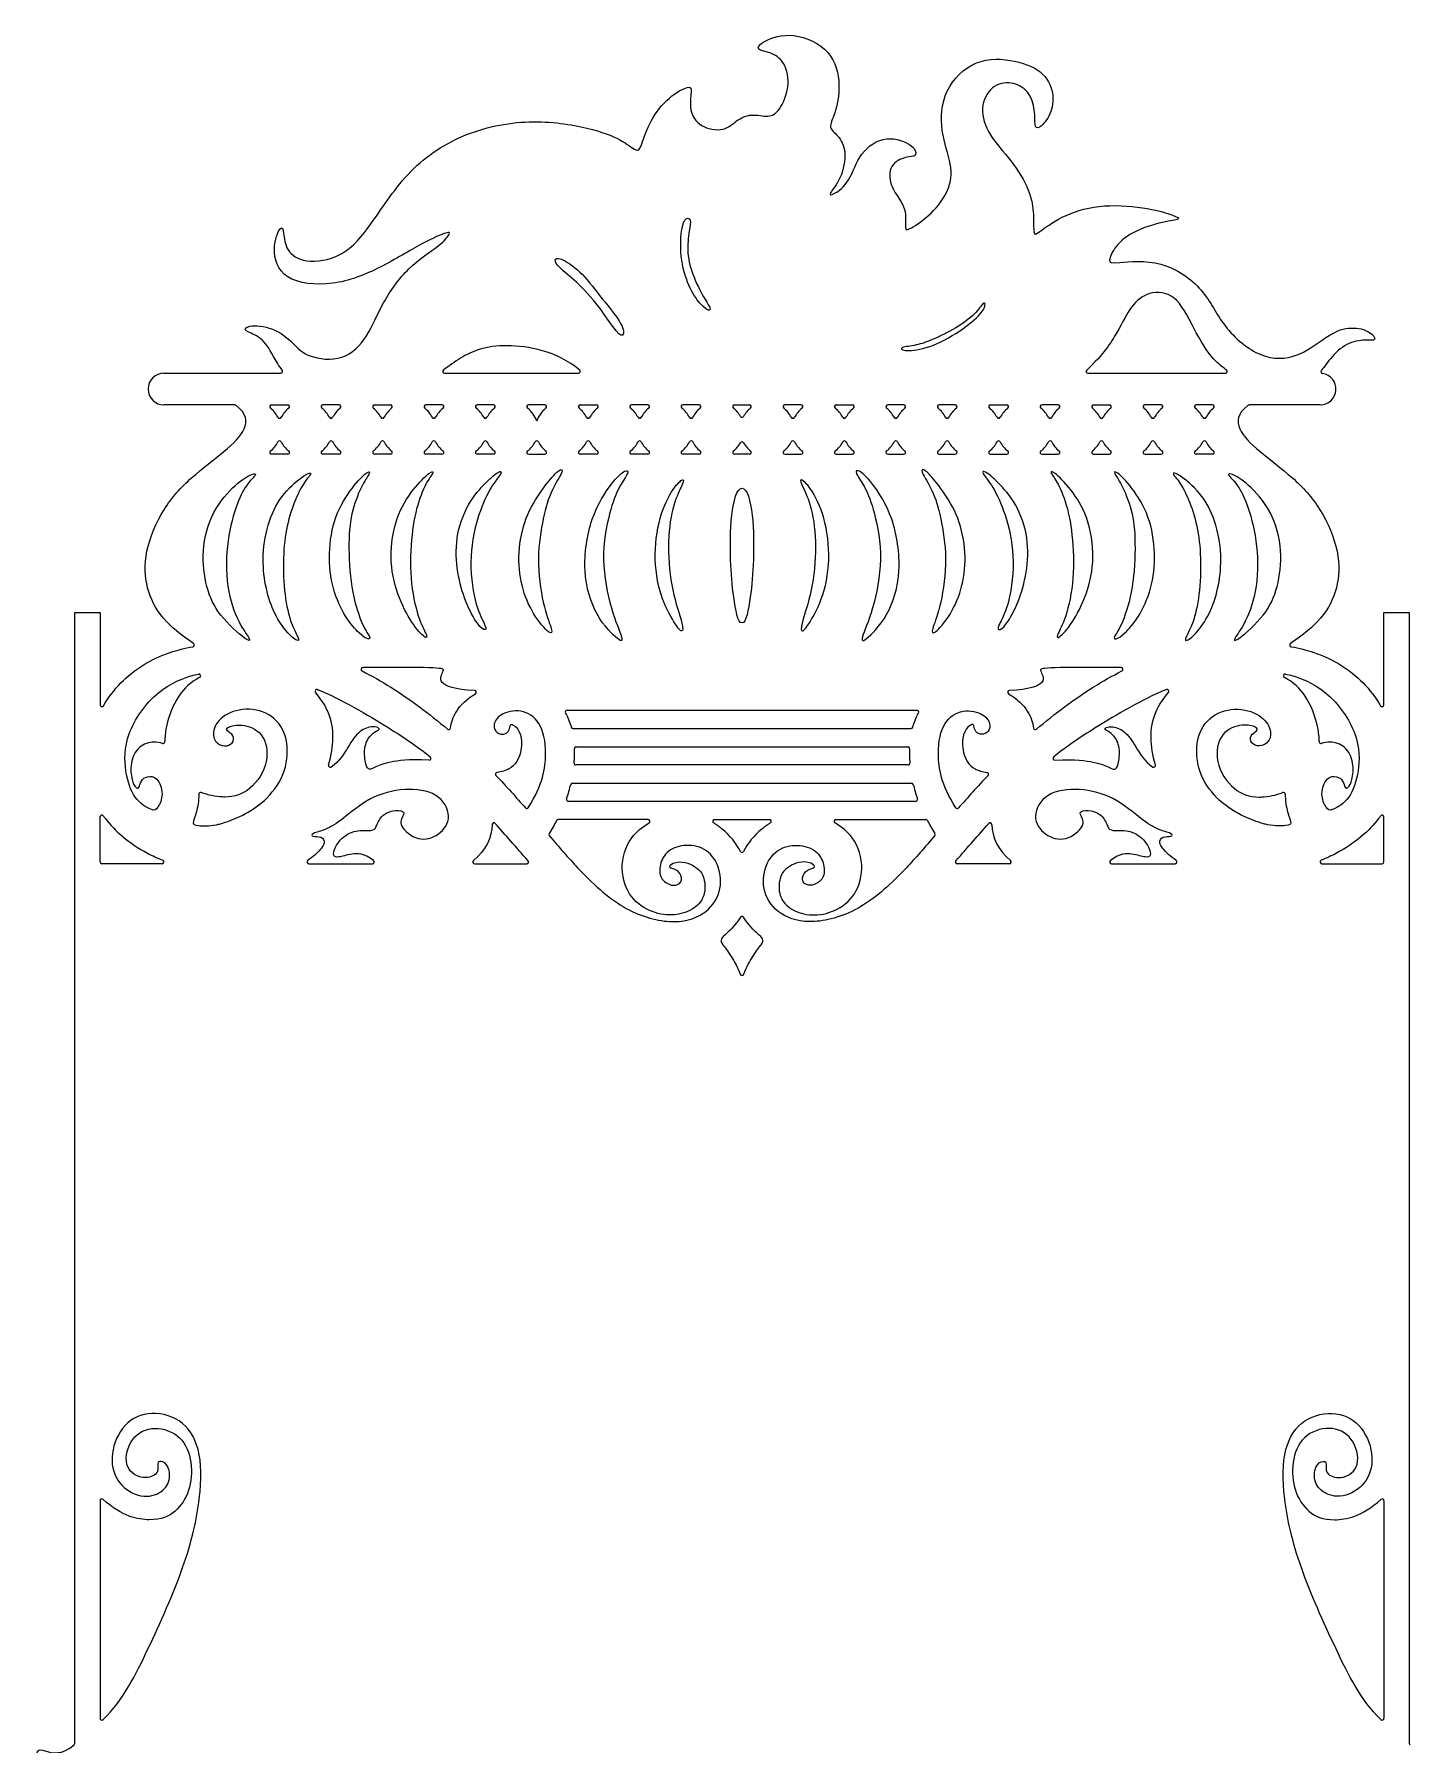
# Model space of a CAD drawing. Header units: millimetres. Extents: x -115 to 95, y -178 to 100.
# Drawn here: x 11.1 to 86.8, y 5.9 to 100 of the extents above; entities that cross this region are included whole.
import ezdxf

# ---------------------------------------------------------------- set-up
doc = ezdxf.new("R2010")
doc.units = ezdxf.units.MM
doc.header["$MEASUREMENT"] = 0
doc.layers.add('Layer 03', color=5, linetype='Continuous')

msp = doc.modelspace()

# ---------------------------------------------------------------- linework, layer by layer
at = {"layer": 'Layer 03'}
for p, q in [((18.262, 81.34), (24.594, 81.34)), ((24.594, 81.34), (24.691, 81.34)), ((33.685, 81.34), (41.061, 81.34)), ((69.072, 81.34), (75.504, 81.34)), ((75.504, 81.34), (76.639, 81.34)), ((22.153, 79.597), (18.262, 79.597)), ((24.179, 79.597), (25.066, 79.597)), ((27.894, 79.597), (27.008, 79.597)), ((29.836, 79.597), (30.723, 79.597)), ((33.551, 79.597), (32.664, 79.597)), ((36.379, 79.597), (35.493, 79.597)), ((39.207, 79.597), (38.321, 79.597)), ((41.149, 79.597), (42.036, 79.597)), ((44.864, 79.597), (43.978, 79.597)), ((47.692, 79.597), (46.806, 79.597)), ((49.634, 79.597), (50.463, 79.597)), ((53.291, 79.597), (52.405, 79.597)), ((55.233, 79.597), (56.12, 79.597)), ((58.948, 79.597), (58.062, 79.597)), ((61.776, 79.597), (60.89, 79.597)), ((63.718, 79.597), (64.605, 79.597)), ((67.433, 79.597), (66.547, 79.597)), ((69.375, 79.597), (70.261, 79.597)), ((73.09, 79.597), (72.203, 79.597)), ((75.918, 79.597), (75.031, 79.597)), ((81.835, 79.597), (77.944, 79.597)), ((25.066, 76.887), (24.179, 76.887)), ((27.894, 76.887), (27.008, 76.887)), ((30.723, 76.887), (29.836, 76.887)), ((33.551, 76.887), (32.664, 76.887)), ((36.379, 76.887), (35.493, 76.887)), ((38.321, 76.887), (39.207, 76.887)), ((42.036, 76.887), (41.149, 76.887)), ((44.864, 76.887), (43.978, 76.887)), ((47.692, 76.887), (46.806, 76.887)), ((50.463, 76.887), (49.634, 76.887)), ((52.405, 76.887), (53.291, 76.887)), ((55.233, 76.887), (56.12, 76.887)), ((58.062, 76.887), (58.948, 76.887)), ((60.89, 76.887), (61.776, 76.887)), ((63.718, 76.887), (64.605, 76.887)), ((66.547, 76.887), (67.433, 76.887)), ((69.375, 76.887), (70.261, 76.887)), ((72.203, 76.887), (73.09, 76.887)), ((75.918, 76.887), (75.031, 76.887)), ((13.361, 6.012), (13.361, 68.183)), ((13.361, 68.183), (14.748, 68.183)), ((14.748, 68.183), (14.748, 63.11)), ((85.35, 63.11), (85.35, 68.183)), ((85.35, 68.183), (86.736, 68.183)), ((86.736, 68.183), (86.736, 6.012)), ((50.049, 62.803), (40.432, 62.803)), ((59.665, 62.803), (50.049, 62.803)), ((40.758, 61.803), (50.049, 61.803)), ((50.049, 61.803), (59.339, 61.803)), ((40.932, 60.803), (50.049, 60.803)), ((50.049, 60.803), (59.165, 60.803)), ((50.049, 59.803), (40.917, 59.803)), ((59.18, 59.803), (50.049, 59.803)), ((40.727, 58.803), (50.049, 58.803)), ((50.049, 58.803), (59.371, 58.803)), ((50.049, 57.803), (40.491, 57.803)), ((59.606, 57.803), (50.049, 57.803)), ((14.748, 54.474), (14.748, 56.954)), ((44.887, 56.803), (39.943, 56.803)), ((48.541, 56.803), (50.049, 56.803)), ((50.049, 56.803), (51.556, 56.803)), ((55.21, 56.803), (60.155, 56.803)), ((85.35, 54.474), (85.35, 56.954)), ((18.163, 54.374), (14.848, 54.374)), ((26.226, 54.374), (29.725, 54.374)), ((35.35, 54.374), (38.211, 54.374)), ((64.747, 54.374), (61.886, 54.374)), ((70.372, 54.374), (73.872, 54.374)), ((81.934, 54.374), (85.25, 54.374)), ((14.748, 19.35), (14.748, 7.394)), ((85.35, 19.35), (85.35, 7.394))]:
    msp.add_line(p, q, dxfattribs=at)
for centre, radius, start, end in [((18.262, 80.469), 0.872, 90, 270), ((24.691, 81.44), 0.1, 270, 37.65272), ((33.685, 81.44), 0.1, 124.46142, 270), ((41.061, 81.44), 0.1, 270, 50.43771), ((69.072, 81.44), 0.1, 132.82597, 270), ((76.639, 81.44), 0.1, 270, 56.30972), ((81.835, 80.469), 0.872, 270, 81.16245), ((81.984, 81.429), 0.1, 140.55175, 261.16245), ((22.153, 79.497), 0.1, 53.50606, 90), ((24.179, 79.497), 0.1, 90, 232.27659), ((23.209, 78.242), 1.487, 26.9821, 52.27659), ((26.037, 78.242), 1.487, 127.72341, 153.0179), ((25.066, 79.497), 0.1, 307.72341, 90), ((27.008, 79.497), 0.1, 90, 232.27659), ((26.037, 78.242), 1.487, 26.9821, 52.27659), ((28.865, 78.242), 1.487, 127.72341, 153.0179), ((27.894, 79.497), 0.1, 307.72341, 90), ((29.836, 79.497), 0.1, 90, 232.27659), ((28.865, 78.242), 1.487, 26.9821, 52.27659), ((31.693, 78.242), 1.487, 127.72341, 153.0179), ((30.723, 79.497), 0.1, 307.72341, 90), ((32.664, 79.497), 0.1, 90, 232.27659), ((31.693, 78.242), 1.487, 26.9821, 52.27659), ((34.522, 78.242), 1.487, 127.72341, 153.0179), ((33.551, 79.497), 0.1, 307.72341, 90), ((35.493, 79.497), 0.1, 90, 232.27659), ((34.522, 78.242), 1.487, 26.9821, 52.27659), ((37.35, 78.242), 1.487, 127.72341, 153.0179), ((36.379, 79.497), 0.1, 307.72341, 90), ((38.321, 79.497), 0.1, 90, 232.27659), ((37.35, 78.242), 1.487, 17.99528, 52.27659), ((40.178, 78.242), 1.487, 127.72341, 162.00472), ((39.207, 79.497), 0.1, 307.72341, 90), ((41.149, 79.497), 0.1, 90, 232.27659), ((40.178, 78.242), 1.487, 26.9821, 52.27659), ((43.007, 78.242), 1.487, 127.72341, 153.0179), ((42.036, 79.497), 0.1, 307.72341, 90), ((43.978, 79.497), 0.1, 90, 232.27659), ((43.007, 78.242), 1.487, 26.9821, 52.27659), ((45.835, 78.242), 1.487, 127.72341, 153.0179), ((44.864, 79.497), 0.1, 307.72341, 90), ((46.806, 79.497), 0.1, 90, 232.27659), ((45.835, 78.242), 1.487, 26.9821, 52.27659), ((48.663, 78.242), 1.487, 127.72341, 153.0179), ((47.692, 79.497), 0.1, 307.72341, 90), ((49.634, 79.497), 0.1, 90, 232.27659), ((48.663, 78.242), 1.487, 29.19214, 52.27659), ((51.434, 78.242), 1.487, 127.72341, 150.80786), ((50.463, 79.497), 0.1, 307.72341, 90), ((52.405, 79.497), 0.1, 90, 232.27659), ((51.434, 78.242), 1.487, 26.9821, 52.27659), ((54.262, 78.242), 1.487, 127.72341, 153.0179), ((53.291, 79.497), 0.1, 307.72341, 90), ((55.233, 79.497), 0.1, 90, 232.27659), ((54.262, 78.242), 1.487, 26.9821, 52.27659), ((57.091, 78.242), 1.487, 127.72341, 153.0179), ((56.12, 79.497), 0.1, 307.72341, 90), ((58.062, 79.497), 0.1, 90, 232.27659), ((57.091, 78.242), 1.487, 26.9821, 52.27659), ((59.919, 78.242), 1.487, 127.72341, 153.0179), ((58.948, 79.497), 0.1, 18.86171, 90), ((58.948, 79.497), 0.1, 307.72341, 18.86171), ((60.89, 79.497), 0.1, 90, 232.27659), ((59.919, 78.242), 1.487, 26.9821, 52.27659), ((62.747, 78.242), 1.487, 127.72341, 153.0179), ((61.776, 79.497), 0.1, 307.72341, 90), ((63.718, 79.497), 0.1, 90, 232.27659), ((62.747, 78.242), 1.487, 26.9821, 52.27659), ((65.576, 78.242), 1.487, 127.72341, 153.0179), ((64.605, 79.497), 0.1, 307.72341, 90), ((66.547, 79.497), 0.1, 90, 232.27659), ((65.576, 78.242), 1.487, 26.9821, 52.27659), ((68.404, 78.242), 1.487, 127.72341, 153.0179), ((67.433, 79.497), 0.1, 307.72341, 90), ((69.375, 79.497), 0.1, 90, 232.27659), ((68.404, 78.242), 1.487, 26.9821, 52.27659), ((71.232, 78.242), 1.487, 127.72341, 153.0179), ((70.261, 79.497), 0.1, 307.72341, 90), ((72.203, 79.497), 0.1, 90, 232.27659), ((71.232, 78.242), 1.487, 26.9821, 52.27659), ((74.061, 78.242), 1.487, 127.72341, 153.0179), ((73.09, 79.497), 0.1, 307.72341, 90), ((75.031, 79.497), 0.1, 90, 232.27659), ((74.061, 78.242), 1.487, 26.9821, 52.27659), ((76.889, 78.242), 1.487, 127.72341, 153.0179), ((75.918, 79.497), 0.1, 307.72341, 90), ((77.944, 79.497), 0.1, 90, 126.49394), ((24.623, 78.962), 0.1, 206.9821, 333.0179), ((27.451, 78.962), 0.1, 206.9821, 333.0179), ((30.279, 78.962), 0.1, 206.9821, 333.0179), ((33.108, 78.962), 0.1, 206.9821, 333.0179), ((35.936, 78.962), 0.1, 206.9821, 333.0179), ((41.593, 78.962), 0.1, 206.9821, 333.0179), ((44.421, 78.962), 0.1, 206.9821, 333.0179), ((47.249, 78.962), 0.1, 206.9821, 333.0179), ((50.049, 79.016), 0.1, 209.19214, 330.80786), ((52.848, 78.962), 0.1, 206.9821, 333.0179), ((55.676, 78.962), 0.1, 206.9821, 333.0179), ((58.505, 78.962), 0.1, 206.9821, 333.0179), ((61.333, 78.962), 0.1, 206.9821, 333.0179), ((64.161, 78.962), 0.1, 206.9821, 333.0179), ((66.99, 78.962), 0.1, 206.9821, 333.0179), ((69.818, 78.962), 0.1, 206.9821, 333.0179), ((72.646, 78.962), 0.1, 206.9821, 333.0179), ((75.475, 78.962), 0.1, 206.9821, 333.0179), ((23.209, 78.242), 1.487, 307.72341, 333.0179), ((24.623, 77.522), 0.1, 26.9821, 153.0179), ((26.037, 78.242), 1.487, 206.9821, 232.27659), ((26.037, 78.242), 1.487, 307.72341, 333.0179), ((27.451, 77.522), 0.1, 26.9821, 153.0179), ((28.865, 78.242), 1.487, 206.9821, 232.27659), ((28.865, 78.242), 1.487, 307.72341, 333.0179), ((30.279, 77.522), 0.1, 26.9821, 153.0179), ((31.693, 78.242), 1.487, 206.9821, 232.27659), ((31.693, 78.242), 1.487, 307.72341, 333.0179), ((33.108, 77.522), 0.1, 26.9821, 153.0179), ((34.522, 78.242), 1.487, 206.9821, 232.27659), ((34.522, 78.242), 1.487, 307.72341, 333.0179), ((35.936, 77.522), 0.1, 26.9821, 153.0179), ((37.35, 78.242), 1.487, 206.9821, 232.27659), ((37.35, 78.242), 1.487, 307.72341, 333.0179), ((38.764, 77.522), 0.1, 26.9821, 153.0179), ((40.178, 78.242), 1.487, 206.9821, 232.27659), ((40.178, 78.242), 1.487, 307.72341, 333.0179), ((41.593, 77.522), 0.1, 26.9821, 153.0179), ((43.007, 78.242), 1.487, 206.9821, 232.27659), ((43.007, 78.242), 1.487, 307.72341, 333.0179), ((44.421, 77.522), 0.1, 26.9821, 153.0179), ((45.835, 78.242), 1.487, 206.9821, 232.27659), ((45.835, 78.242), 1.487, 307.72341, 333.0179), ((47.249, 77.522), 0.1, 26.9821, 153.0179), ((48.663, 78.242), 1.487, 206.9821, 232.27659), ((48.663, 78.242), 1.487, 307.72341, 330.80786), ((50.049, 77.468), 0.1, 29.19214, 150.80786), ((51.434, 78.242), 1.487, 209.19214, 232.27659), ((51.434, 78.242), 1.487, 307.72341, 333.0179), ((52.848, 77.522), 0.1, 26.9821, 153.0179), ((54.262, 78.242), 1.487, 206.9821, 232.27659), ((54.262, 78.242), 1.487, 307.72341, 333.0179), ((55.676, 77.522), 0.1, 26.9821, 153.0179), ((57.091, 78.242), 1.487, 206.9821, 232.27659), ((57.091, 78.242), 1.487, 307.72341, 333.0179), ((58.505, 77.522), 0.1, 26.9821, 153.0179), ((59.919, 78.242), 1.487, 206.9821, 232.27659), ((59.919, 78.242), 1.487, 307.72341, 333.0179), ((61.333, 77.522), 0.1, 26.9821, 153.0179), ((62.747, 78.242), 1.487, 206.9821, 232.27659), ((62.747, 78.242), 1.487, 307.72341, 333.0179), ((64.161, 77.522), 0.1, 26.9821, 153.0179), ((65.576, 78.242), 1.487, 206.9821, 232.27659), ((65.576, 78.242), 1.487, 307.72341, 333.0179), ((66.99, 77.522), 0.1, 26.9821, 153.0179), ((68.404, 78.242), 1.487, 206.9821, 232.27659), ((68.404, 78.242), 1.487, 307.72341, 333.0179), ((69.818, 77.522), 0.1, 26.9821, 153.0179), ((71.232, 78.242), 1.487, 206.9821, 232.27659), ((71.232, 78.242), 1.487, 307.72341, 333.0179), ((72.646, 77.522), 0.1, 26.9821, 153.0179), ((74.061, 78.242), 1.487, 206.9821, 232.27659), ((74.061, 78.242), 1.487, 307.72341, 333.0179), ((75.475, 77.522), 0.1, 26.9821, 153.0179), ((76.889, 78.242), 1.487, 206.9821, 232.27659), ((24.179, 76.987), 0.1, 127.72341, 270), ((25.066, 76.987), 0.1, 270, 52.27659), ((27.008, 76.987), 0.1, 127.72341, 270), ((27.894, 76.987), 0.1, 270, 52.27659), ((29.836, 76.987), 0.1, 127.72341, 270), ((30.723, 76.987), 0.1, 270, 52.27659), ((32.664, 76.987), 0.1, 127.72341, 270), ((33.551, 76.987), 0.1, 270, 52.27659), ((35.493, 76.987), 0.1, 127.72341, 270), ((36.379, 76.987), 0.1, 270, 52.27659), ((38.321, 76.987), 0.1, 127.72341, 270), ((39.207, 76.987), 0.1, 270, 52.27659), ((41.149, 76.987), 0.1, 127.72341, 270), ((42.036, 76.987), 0.1, 270, 52.27659), ((43.978, 76.987), 0.1, 127.72341, 270), ((44.864, 76.987), 0.1, 270, 52.27659), ((46.806, 76.987), 0.1, 127.72341, 270), ((47.692, 76.987), 0.1, 270, 52.27659), ((49.634, 76.987), 0.1, 127.72341, 270), ((50.463, 76.987), 0.1, 270, 52.27659), ((52.405, 76.987), 0.1, 127.72341, 270), ((53.291, 76.987), 0.1, 270, 52.27659), ((55.233, 76.987), 0.1, 127.72341, 270), ((56.12, 76.987), 0.1, 270, 52.27659), ((58.062, 76.987), 0.1, 127.72341, 270), ((58.948, 76.987), 0.1, 270, 52.27659), ((60.89, 76.987), 0.1, 127.72341, 270), ((61.776, 76.987), 0.1, 270, 52.27659), ((63.718, 76.987), 0.1, 127.72341, 270), ((64.605, 76.987), 0.1, 270, 52.27659), ((66.547, 76.987), 0.1, 127.72341, 270), ((67.433, 76.987), 0.1, 270, 52.27659), ((69.375, 76.987), 0.1, 127.72341, 270), ((70.261, 76.987), 0.1, 270, 52.27659), ((72.203, 76.987), 0.1, 127.72341, 270), ((73.09, 76.987), 0.1, 270, 52.27659), ((75.031, 76.987), 0.1, 127.72341, 270), ((75.918, 76.987), 0.1, 270, 52.27659), ((19.832, 66.405), 0.1, 280.54338, 56.88118), ((80.265, 66.405), 0.1, 123.11882, 259.45662), ((29.202, 65.062), 0.1, 90.32154, 243.33846), ((70.895, 65.062), 0.1, 296.66154, 89.67846), ((20.184, 64.704), 0.1, 297.83111, 101.90936), ((26.67, 63.857), 0.1, 68.11638, 221.66881), ((73.427, 63.857), 0.1, 318.33119, 111.88362), ((79.914, 64.704), 0.1, 78.09064, 242.16889), ((14.848, 63.11), 0.1, 180, 329.14327), ((35.343, 63.803), 0.1, 301.22399, 88.16924), ((64.754, 63.803), 0.1, 91.83076, 238.77601), ((85.25, 63.11), 0.1, 210.85673, 0), ((40.432, 62.703), 0.1, 90, 207.91084), ((59.665, 62.703), 0.1, 332.08916, 90), ((33.92, 61.845), 0.1, 229.59125, 352.8186), ((40.758, 61.903), 0.1, 195.97936, 270), ((59.339, 61.903), 0.1, 270, 344.02064), ((66.178, 61.845), 0.1, 187.1814, 310.40875), ((18.209, 61.087), 0.1, 252.38915, 359.84387), ((32.846, 60.165), 0.1, 267.2633, 50.54067), ((40.932, 60.703), 0.1, 90, 182.46782), ((59.165, 60.703), 0.1, 357.53218, 90), ((67.251, 60.165), 0.1, 129.45933, 272.7367), ((81.888, 61.087), 0.1, 180.15613, 287.61085), ((27.402, 59.774), 0.1, 162.29348, 303.74548), ((36.589, 59.298), 0.1, 96.41053, 223.51054), ((40.917, 59.903), 0.1, 175.35098, 270), ((59.18, 59.903), 0.1, 270, 4.64902), ((63.508, 59.298), 0.1, 316.48946, 83.58947), ((72.695, 59.774), 0.1, 236.25452, 17.70652), ((40.727, 58.703), 0.1, 90, 167.07101), ((59.371, 58.703), 0.1, 12.92899, 90), ((20.274, 58.192), 0.1, 70.02553, 181.05429), ((38.213, 57.509), 0.1, 221.16815, 327.31643), ((40.491, 57.903), 0.1, 160.05682, 270), ((59.606, 57.903), 0.1, 270, 19.94318), ((61.885, 57.509), 0.1, 212.68357, 318.83185), ((79.823, 58.192), 0.1, 358.94571, 109.97447), ((14.848, 56.954), 0.1, 35.33315, 180), ((36.407, 56.521), 0.1, 41.50326, 181.22649), ((39.943, 56.703), 0.1, 90, 151.55474), ((44.887, 56.703), 0.1, 299.84321, 90), ((48.541, 56.703), 0.1, 90, 238.2439), ((51.556, 56.703), 0.1, 301.7561, 90), ((55.21, 56.703), 0.1, 90, 240.15679), ((60.155, 56.703), 0.1, 28.44526, 90), ((63.691, 56.521), 0.1, 358.77352, 138.49674), ((85.25, 56.954), 0.1, 0, 144.66685), ((39.524, 55.986), 0.1, 148.07799, 220.54398), ((60.574, 55.986), 0.1, 319.45602, 31.92201), ((18.163, 54.474), 0.1, 270, 68.11281), ((26.226, 54.474), 0.1, 123.38039, 270), ((29.725, 54.474), 0.1, 270, 52.01587), ((35.35, 54.474), 0.1, 129.57084, 270), ((50.049, 55.094), 0.1, 205.19801, 334.80199), ((64.747, 54.474), 0.1, 270, 50.42916), ((70.372, 54.474), 0.1, 127.98413, 270), ((73.872, 54.474), 0.1, 270, 56.61961), ((81.934, 54.474), 0.1, 111.88719, 270), ((14.848, 54.474), 0.1, 180, 270), ((38.211, 54.474), 0.1, 270, 41.47733), ((46.166, 54.229), 0.1, 123.19725, 258.06274), ((53.932, 54.229), 0.1, 281.93726, 56.80275), ((61.886, 54.474), 0.1, 138.52267, 270), ((85.25, 54.474), 0.1, 270, 360), ((50.049, 51.38), 0.1, 33.77236, 146.22763), ((50.049, 48.335), 0.1, 201.16223, 338.83777), ((14.848, 19.35), 0.1, 48.74031, 180), ((85.25, 19.35), 0.1, 0, 131.25969), ((14.848, 7.394), 0.1, 180, 314.45273), ((85.25, 7.394), 0.1, 225.54727, 0), ((13.261, 6.012), 0.1, 311.61628, 360), ((86.836, 6.012), 0.1, 180, 228.38374)]:
    msp.add_arc(centre, radius, start, end, dxfattribs=at)
for points, knots in [([(24.77, 81.501), (24.577, 81.751), (24.162, 82.516), (23.615, 83.38), (22.652, 83.633), (22.753, 84.005), (24.292, 83.904), (25.441, 82.957), (26.05, 82.213), (28.18, 81.943), (29.499, 83.329), (30.226, 85.172), (31.65, 87.224), (33.573, 88.422), (33.995, 89.029), (33.978, 89.164), (32.628, 88.607), (30.165, 87.089), (27.584, 86.06), (24.665, 86.38), (24.159, 88.27), (24.716, 89.552), (24.851, 89.147), (24.935, 88.067), (25.948, 87.359), (28.039, 87.646), (29.524, 89.231), (31.514, 92.449), (34.549, 94.592), (38.428, 95.388), (41.806, 94.825), (43.457, 94.187), (44.32, 93.455), (44.489, 93.755), (44.977, 95.257), (46.036, 96.59), (47.216, 97.19), (47.294, 96.919), (47.12, 95.797), (47.681, 94.849), (49.112, 94.598), (49.712, 95.256), (50.563, 95.642), (51.53, 95.372), (52.11, 95.72), (52.71, 97.054), (52.439, 98.525), (51.549, 99.027), (50.795, 99.085), (51.085, 99.588), (52.834, 100.173), (55.056, 99.125), (55.52, 97.154), (55.153, 95.492), (54.766, 94.816), (55.327, 94.468), (55.829, 93.579), (55.532, 92), (54.742, 91.115), (55.031, 91.115), (55.993, 91.81), (56.474, 93.507), (57.992, 94.504), (59.599, 93.841), (59.676, 93.207), (59.118, 93.284), (58.12, 92.823), (58.152, 91.662), (58.789, 90.85), (59.108, 90.126), (58.984, 89.208), (59.169, 89.179), (60.503, 90.073), (61.481, 91.397), (61.657, 92.762), (60.91, 94.59), (61.064, 96.943), (62.852, 98.712), (65.159, 98.594), (66.758, 97.886), (67.269, 96.562), (66.981, 95.396), (66.325, 94.715), (66.129, 94.911), (66.181, 95.75), (65.854, 96.903), (64.871, 97.401), (63.744, 97.205), (63.088, 95.946), (63.573, 94.413), (64.871, 93.089), (65.943, 91.322), (66.109, 90.041), (66.06, 88.92), (66.25, 88.981), (67.534, 89.959), (69.585, 90.651), (72.22, 90.493), (73.923, 89.998), (74.213, 89.781), (73.343, 89.721), (71.387, 89.117), (70.445, 88.187), (70.18, 87.438), (70.409, 87.366), (73.141, 87.666), (75.552, 85.97), (76.404, 83.891), (78.605, 82.029), (80.633, 82.173), (81.989, 83.228), (83.081, 83.876), (84.317, 83.828), (84.953, 83.252), (84.785, 83.108), (83.849, 83.216), (82.769, 82.653), (82.257, 81.941), (81.953, 81.549), (81.907, 81.492)], [7898.120777, 7898.120777, 7898.120777, 7898.120777, 7898.999538, 7900.582934, 7902.16633, 7903.749727, 7905.333123, 7906.916519, 7908.499916, 7910.083312, 7911.666708, 7913.250105, 7914.833501, 7916.416898, 7918.000294, 7919.58369, 7921.167087, 7922.750483, 7924.333879, 7925.917276, 7927.500672, 7929.084068, 7930.667465, 7932.250861, 7933.834257, 7935.417654, 7937.00105, 7938.584446, 7940.167843, 7941.751239, 7943.334636, 7944.918032, 7946.501428, 7948.084825, 7949.668221, 7951.251617, 7952.835014, 7954.41841, 7956.001806, 7957.585203, 7959.168599, 7960.751995, 7962.335392, 7963.918788, 7965.502185, 7967.085581, 7968.668977, 7970.252374, 7971.83577, 7973.419166, 7975.002563, 7976.585959, 7978.169355, 7979.752752, 7981.336148, 7982.919544, 7984.502941, 7986.086337, 7987.669733, 7989.25313, 7990.836526, 7992.419923, 7994.003319, 7995.586715, 7997.170112, 7998.753508, 8000.336904, 8001.920301, 8003.503697, 8005.087093, 8006.67049, 8008.253886, 8009.837282, 8011.420679, 8013.004075, 8014.587471, 8016.170868, 8017.754264, 8019.337661, 8020.921057, 8022.504453, 8024.08785, 8025.671246, 8027.254642, 8028.838039, 8030.421435, 8032.004831, 8033.588228, 8035.171624, 8036.75502, 8038.338417, 8039.921813, 8041.505209, 8043.088606, 8044.672002, 8046.255399, 8047.838795, 8049.422191, 8051.005588, 8052.588984, 8054.17238, 8055.755777, 8057.339173, 8058.922569, 8060.505966, 8062.089362, 8063.672758, 8065.256155, 8066.839551, 8068.422947, 8070.006344, 8071.58974, 8073.173137, 8074.756533, 8076.339929, 8077.923326, 8079.506722, 8081.090118, 8081.359754, 8081.359754, 8081.359754, 8081.359754]), ([(76.695, 81.524), (76.51, 81.647), (75.713, 82.276), (74.882, 83.84), (73.893, 85.781), (72.373, 85.865), (71.423, 85.071), (70.799, 83.752), (69.928, 82.37), (69.004, 81.514)], [306.6584, 306.6584, 306.6584, 306.6584, 307.091836, 308.675232, 310.258628, 311.842025, 313.425421, 315.008817, 316.493483, 316.493483, 316.493483, 316.493483]), ([(41.125, 81.517), (39.853, 82.568), (36.619, 83.134), (34.855, 82.42), (33.947, 81.742), (33.628, 81.523)], [64.622563, 64.622563, 64.622563, 64.622563, 66.12485, 67.708247, 68.498118, 68.498118, 68.498118, 68.498118]), ([(19.887, 66.489), (19.205, 66.933), (18.031, 67.915), (17.255, 69.49), (17.127, 71.468), (18.195, 73.983), (19.704, 75.612), (21.7, 77.09), (22.873, 78.263), (22.838, 79.115), (22.213, 79.577)], [7867.896665, 7867.896665, 7867.896665, 7867.896665, 7869.834027, 7871.972943, 7874.111858, 7876.250774, 7878.38969, 7880.528606, 7882.667522, 7884.776664, 7884.776664, 7884.776664, 7884.776664]), ([(77.885, 79.577), (77.26, 79.115), (77.224, 78.263), (78.397, 77.09), (80.393, 75.612), (81.903, 73.983), (82.971, 71.468), (82.842, 69.49), (82.067, 67.915), (80.892, 66.933), (80.211, 66.489)], [8088.128527, 8088.128527, 8088.128527, 8088.128527, 8090.237668, 8092.376584, 8094.5155, 8096.654416, 8098.793332, 8100.932248, 8103.071164, 8105.008526, 8105.008526, 8105.008526, 8105.008526]), ([(50.049, 67.61), (49.818, 67.61), (49.559, 69.079), (49.397, 70.933), (49.397, 73.635), (49.768, 75.019), (50.049, 75.019)], [55.987405, 55.987405, 55.987405, 55.987405, 57.986956, 59.986506, 61.986056, 63.985606, 63.985606, 63.985606, 63.985606]), ([(14.934, 63.058), (15.202, 63.507), (16.167, 64.777), (17.846, 65.828), (19.411, 66.225), (19.85, 66.307)], [7864.418435, 7864.418435, 7864.418435, 7864.418435, 7865.293435, 7867.025981, 7867.658711, 7867.658711, 7867.658711, 7867.658711]), ([(80.247, 66.307), (80.686, 66.225), (82.252, 65.828), (83.93, 64.777), (84.896, 63.507), (85.164, 63.058)], [8105.24648, 8105.24648, 8105.24648, 8105.24648, 8105.87921, 8107.611756, 8108.486756, 8108.486756, 8108.486756, 8108.486756]), ([(29.157, 64.973), (29.684, 64.708), (31.239, 63.824), (32.841, 62.632), (33.855, 61.768)], [134.364884, 134.364884, 134.364884, 134.364884, 135.024931, 136.310819, 136.310819, 136.310819, 136.310819]), ([(35.346, 63.903), (34.244, 63.939), (33.183, 64.347), (33.784, 65.088), (33.557, 65.187), (29.202, 65.162)], [125.804993, 125.804993, 125.804993, 125.804993, 128.41451, 131.300676, 134.097819, 134.097819, 134.097819, 134.097819]), ([(70.896, 65.162), (66.54, 65.187), (66.313, 65.088), (66.914, 64.347), (65.853, 63.939), (64.751, 63.903)], [-85.87398, -85.87398, -85.87398, -85.87398, -83.076837, -80.190671, -77.581153, -77.581153, -77.581153, -77.581153]), ([(66.242, 61.768), (67.257, 62.632), (68.858, 63.824), (70.413, 64.708), (70.94, 64.973)], [-88.08698, -88.08698, -88.08698, -88.08698, -86.801092, -86.141044, -86.141044, -86.141044, -86.141044]), ([(18.179, 60.992), (18.038, 61.036), (17.673, 61.117), (16.839, 60.875), (16.376, 59.903), (16.496, 58.913), (16.718, 58.515), (16.894, 58.496), (16.982, 58.959), (17.321, 59.2), (17.91, 59.19), (18.28, 58.182), (17.91, 57.386), (17.678, 57.228), (16.586, 57.904), (16.1, 59.385), (16.059, 61.427), (17.729, 63.923), (19.379, 64.636), (20.163, 64.802)], [-66.676969, -66.676969, -66.676969, -66.676969, -65.585095, -64.037289, -62.489483, -60.941677, -59.393871, -57.846065, -56.298259, -54.750453, -53.202647, -51.654841, -50.107035, -48.559229, -47.011423, -45.463617, -43.915811, -42.368005, -41.01841, -41.01841, -41.01841, -41.01841]), ([(20.23, 64.615), (20.227, 64.613), (19.729, 64.349), (19.042, 63.741), (18.401, 62.228), (18.31, 61.339), (18.309, 61.087)], [-70.601783, -70.601783, -70.601783, -70.601783, -70.590561, -69.042755, -67.494949, -66.864513, -66.864513, -66.864513, -66.864513]), ([(26.707, 63.949), (26.719, 63.945), (28.002, 63.427), (30.424, 61.999), (32.161, 60.859), (32.909, 60.243)], [-41.808714, -41.808714, -41.808714, -41.808714, -41.794791, -40.246985, -39.174099, -39.174099, -39.174099, -39.174099]), ([(73.39, 63.949), (73.379, 63.945), (72.095, 63.427), (69.673, 61.999), (67.937, 60.859), (67.188, 60.243)], [-42.057093, -42.057093, -42.057093, -42.057093, -42.043171, -40.495365, -39.422478, -39.422478, -39.422478, -39.422478]), ([(81.788, 61.087), (81.788, 61.339), (81.696, 62.228), (81.055, 63.741), (80.369, 64.349), (79.87, 64.613), (79.867, 64.615)], [155.683152, 155.683152, 155.683152, 155.683152, 156.313588, 157.861394, 159.409201, 159.420423, 159.420423, 159.420423, 159.420423]), ([(79.934, 64.802), (80.719, 64.636), (82.368, 63.923), (84.038, 61.427), (83.997, 59.385), (83.511, 57.904), (82.419, 57.228), (82.188, 57.386), (81.817, 58.182), (82.188, 59.19), (82.776, 59.2), (83.115, 58.959), (83.203, 58.496), (83.379, 58.515), (83.601, 58.913), (83.721, 59.903), (83.259, 60.875), (82.424, 61.117), (82.059, 61.036), (81.919, 60.992)], [129.83705, 129.83705, 129.83705, 129.83705, 131.186644, 132.73445, 134.282256, 135.830062, 137.377868, 138.925674, 140.47348, 142.021286, 143.569092, 145.116898, 146.664704, 148.21251, 149.760316, 151.308122, 152.855928, 154.403734, 155.495608, 155.495608, 155.495608, 155.495608]), ([(27.307, 59.804), (27.478, 60.339), (27.631, 61.406), (27.427, 62.608), (26.883, 63.467), (26.595, 63.79)], [-28.231414, -28.231414, -28.231414, -28.231414, -26.892249, -25.344443, -24.191978, -24.191978, -24.191978, -24.191978]), ([(72.79, 59.804), (72.62, 60.339), (72.466, 61.406), (72.67, 62.608), (73.215, 63.467), (73.502, 63.79)], [-46.364529, -46.364529, -46.364529, -46.364529, -45.025364, -43.477558, -42.325093, -42.325093, -42.325093, -42.325093]), ([(21.369, 56.571), (21.719, 56.666), (22.543, 56.998), (23.618, 57.604), (24.857, 58.983), (25.193, 60.868), (24.591, 62.357), (23.166, 63.014), (21.614, 62.701), (20.896, 61.81), (21.035, 61.022), (21.603, 60.79), (22.078, 60.964), (22.135, 61.451), (21.684, 61.682), (21.718, 61.891), (22.46, 62.088), (23.769, 61.671), (24.116, 59.98), (23.078, 58.367), (22.154, 58.04), (21.612, 58.04)], [268.275112, 268.275112, 268.275112, 268.275112, 269.546438, 271.094244, 272.64205, 274.189856, 275.737661, 277.285467, 278.833273, 280.381079, 281.928885, 283.476691, 285.024497, 286.572303, 288.120109, 289.667915, 291.215721, 292.763527, 294.311333, 295.859139, 297.285153, 297.285153, 297.285153, 297.285153]), ([(38.297, 57.455), (39.116, 58.732), (39.375, 60.609), (38.996, 62.248), (37.926, 62.914), (36.662, 62.634), (36.325, 61.94), (36.547, 61.525), (36.981, 61.448), (37.28, 61.689), (37.28, 62.065), (37.511, 62.017), (37.926, 61.564), (37.964, 60.484), (37.506, 59.615), (36.824, 59.425), (36.578, 59.397)], [139.127064, 139.127064, 139.127064, 139.127064, 140.335034, 141.608608, 142.882182, 144.155757, 145.429331, 146.702905, 147.97648, 149.250054, 150.523628, 151.797203, 153.070777, 154.344351, 155.617926, 156.257835, 156.257835, 156.257835, 156.257835]), ([(61.801, 57.455), (60.981, 58.732), (60.722, 60.609), (61.101, 62.248), (62.172, 62.914), (63.435, 62.634), (63.772, 61.94), (63.551, 61.525), (63.117, 61.448), (62.818, 61.689), (62.818, 62.065), (62.586, 62.017), (62.172, 61.564), (62.133, 60.484), (62.592, 59.615), (63.273, 59.425), (63.519, 59.397)], [139.152729, 139.152729, 139.152729, 139.152729, 140.360699, 141.634274, 142.907848, 144.181422, 145.454997, 146.728571, 148.002145, 149.27572, 150.549294, 151.822868, 153.096443, 154.370017, 155.643591, 156.283501, 156.283501, 156.283501, 156.283501]), ([(78.728, 56.571), (78.378, 56.666), (77.554, 56.998), (76.479, 57.604), (75.24, 58.983), (74.904, 60.868), (75.506, 62.357), (76.931, 63.014), (78.483, 62.701), (79.201, 61.81), (79.062, 61.022), (78.495, 60.79), (78.02, 60.964), (77.962, 61.451), (78.414, 61.682), (78.379, 61.891), (77.638, 62.088), (76.329, 61.671), (75.981, 59.98), (77.019, 58.367), (77.944, 58.04), (78.485, 58.04)], [268.275112, 268.275112, 268.275112, 268.275112, 269.546438, 271.094244, 272.64205, 274.189856, 275.737661, 277.285467, 278.833273, 280.381079, 281.928885, 283.476691, 285.024497, 286.572303, 288.120109, 289.667915, 291.215721, 292.763527, 294.311333, 295.859139, 297.285153, 297.285153, 297.285153, 297.285153]), ([(32.841, 60.065), (31.68, 60.121), (30.549, 59.958), (29.75, 59.64), (29.508, 59.491), (29.293, 59.938), (29.265, 61.019), (29.778, 61.605), (30.104, 61.736), (30.122, 61.81), (29.806, 61.978), (29.005, 61.726), (28.435, 60.916), (27.939, 60.012), (27.458, 59.69)], [-38.924032, -38.924032, -38.924032, -38.924032, -38.105458, -37.219625, -36.333793, -35.44796, -34.562127, -33.676294, -32.790462, -31.904629, -31.018796, -30.132963, -29.24713, -28.478295, -28.478295, -28.478295, -28.478295]), ([(67.256, 60.065), (68.417, 60.121), (69.549, 59.958), (70.348, 59.64), (70.59, 59.491), (70.804, 59.938), (70.832, 61.019), (70.32, 61.605), (69.994, 61.736), (69.975, 61.81), (70.292, 61.978), (71.093, 61.726), (71.662, 60.916), (72.158, 60.012), (72.64, 59.69)], [-57.057147, -57.057147, -57.057147, -57.057147, -56.238573, -55.35274, -54.466907, -53.581075, -52.695242, -51.809409, -50.923576, -50.037744, -49.151911, -48.266078, -47.380245, -46.61141, -46.61141, -46.61141, -46.61141]), ([(29.787, 54.553), (29.271, 54.955), (28.491, 54.927), (27.828, 54.685), (27.453, 54.798), (27.903, 55.764), (28.803, 56.272), (29.773, 56.159), (29.921, 56.351), (30.174, 57.022), (30.855, 57.336), (31.491, 57.284), (31.448, 57.049), (31.102, 56.516), (32.22, 55.539), (33.435, 55.903), (34.157, 56.937), (33.401, 58.321), (31.509, 58.575), (29.564, 58.078), (27.985, 56.717), (27.165, 56.229), (26.352, 56.048), (26.371, 55.836), (26.947, 55.897), (27.182, 55.557), (26.826, 55.078), (26.334, 54.665), (26.171, 54.557)], [207.746855, 207.746855, 207.746855, 207.746855, 209.280193, 211.012739, 212.745285, 214.477831, 216.210378, 217.942924, 219.67547, 221.408016, 223.140563, 224.873109, 226.605655, 228.338201, 230.070748, 231.803294, 233.53584, 235.268386, 237.000933, 238.733479, 240.466025, 242.198571, 243.931118, 245.663664, 247.39621, 249.128756, 250.861303, 251.473902, 251.473902, 251.473902, 251.473902]), ([(73.927, 54.557), (73.763, 54.665), (73.271, 55.078), (72.915, 55.557), (73.151, 55.897), (73.726, 55.836), (73.746, 56.048), (72.933, 56.229), (72.113, 56.717), (70.534, 58.078), (68.588, 58.575), (66.696, 58.321), (65.941, 56.937), (66.663, 55.903), (67.877, 55.539), (68.996, 56.516), (68.649, 57.049), (68.606, 57.284), (69.243, 57.336), (69.923, 57.022), (70.176, 56.351), (70.324, 56.159), (71.294, 56.272), (72.195, 55.764), (72.645, 54.798), (72.27, 54.685), (71.607, 54.927), (70.826, 54.955), (70.311, 54.553)], [-108.751256, -108.751256, -108.751256, -108.751256, -108.138656, -106.40611, -104.673564, -102.941017, -101.208471, -99.475925, -97.743379, -96.010832, -94.278286, -92.54574, -90.813194, -89.080648, -87.348101, -85.615555, -83.883009, -82.150463, -80.417916, -78.68537, -76.952824, -75.220278, -73.487731, -71.755185, -70.022639, -68.290093, -66.557546, -65.024209, -65.024209, -65.024209, -65.024209]), ([(20.174, 58.19), (20.176, 58.098), (20.159, 57.643), (19.986, 56.951), (19.81, 56.58), (20.004, 56.451), (20.797, 56.431), (21.293, 56.55), (21.369, 56.571)], [261.430583, 261.430583, 261.430583, 261.430583, 261.807408, 263.355214, 264.90302, 266.450826, 267.998632, 268.275112, 268.275112, 268.275112, 268.275112]), ([(21.612, 58.04), (21.566, 58.04), (21.159, 58.05), (20.696, 58.145), (20.308, 58.286)], [260.180761, 260.180761, 260.180761, 260.180761, 260.302552, 261.236802, 261.236802, 261.236802, 261.236802]), ([(78.485, 58.04), (78.531, 58.04), (78.938, 58.05), (79.401, 58.145), (79.789, 58.286)], [260.180761, 260.180761, 260.180761, 260.180761, 260.302552, 261.236802, 261.236802, 261.236802, 261.236802]), ([(79.923, 58.19), (79.921, 58.098), (79.939, 57.643), (80.112, 56.951), (80.288, 56.58), (80.093, 56.451), (79.3, 56.431), (78.805, 56.55), (78.728, 56.571)], [261.430583, 261.430583, 261.430583, 261.430583, 261.807408, 263.355214, 264.90302, 266.450826, 267.998632, 268.275112, 268.275112, 268.275112, 268.275112]), ([(14.929, 57.012), (14.965, 56.962), (15.506, 56.227), (16.544, 55.315), (17.904, 54.686), (18.2, 54.566)], [-62.172637, -62.172637, -62.172637, -62.172637, -62.045457, -60.312911, -59.859361, -59.859361, -59.859361, -59.859361]), ([(46.111, 54.313), (46.536, 54.59), (47.551, 54.306), (48.034, 53.606), (48.034, 52.604), (47.519, 51.896), (46.355, 51.469), (45.123, 51.643), (43.871, 52.42), (43.279, 54.069), (43.734, 55.71), (44.567, 56.405), (44.937, 56.616)], [406.325425, 406.325425, 406.325425, 406.325425, 407.661001, 409.19246, 410.72392, 412.255379, 413.786838, 415.318297, 416.849757, 418.381216, 419.912675, 420.916473, 420.916473, 420.916473, 420.916473]), ([(49.958, 55.051), (49.751, 55.491), (49.235, 56.092), (48.653, 56.517), (48.489, 56.618)], [53.217286, 53.217286, 53.217286, 53.217286, 54.526331, 55.018544, 55.018544, 55.018544, 55.018544]), ([(51.609, 56.618), (51.445, 56.517), (50.862, 56.092), (50.346, 55.491), (50.139, 55.051)], [51.189826, 51.189826, 51.189826, 51.189826, 51.68204, 52.991085, 52.991085, 52.991085, 52.991085]), ([(53.986, 54.313), (53.562, 54.59), (52.547, 54.306), (52.064, 53.606), (52.064, 52.604), (52.578, 51.896), (53.742, 51.469), (54.975, 51.643), (56.227, 52.42), (56.818, 54.069), (56.363, 55.71), (55.53, 56.405), (55.161, 56.616)], [360.117506, 360.117506, 360.117506, 360.117506, 361.453081, 362.984541, 364.516, 366.047459, 367.578919, 369.110378, 370.641837, 372.173296, 373.704756, 374.708553, 374.708553, 374.708553, 374.708553]), ([(85.168, 57.012), (85.132, 56.962), (84.591, 56.227), (83.553, 55.315), (82.193, 54.686), (81.897, 54.566)], [-62.716393, -62.716393, -62.716393, -62.716393, -62.589213, -60.856667, -60.403117, -60.403117, -60.403117, -60.403117]), ([(39.448, 55.921), (39.998, 55.277), (41.31, 53.757), (43.48, 51.767), (46.203, 50.978), (48.041, 51.503), (48.971, 52.805), (48.829, 54.328), (48.043, 55.288), (46.821, 55.473), (45.821, 55.065), (45.472, 54.202), (45.559, 53.474), (46.277, 53.086), (46.772, 53.328), (46.709, 53.828), (46.419, 54.073), (46.145, 54.131)], [426.812415, 426.812415, 426.812415, 426.812415, 427.89534, 429.627886, 431.360432, 433.092978, 434.825525, 436.558071, 438.290617, 440.023163, 441.75571, 443.488256, 445.220802, 446.953348, 448.685894, 450.418441, 451.821954, 451.821954, 451.821954, 451.821954]), ([(60.65, 55.921), (60.099, 55.277), (58.788, 53.757), (56.617, 51.767), (53.895, 50.978), (52.056, 51.503), (51.127, 52.805), (51.268, 54.328), (52.054, 55.288), (53.277, 55.473), (54.276, 55.065), (54.625, 54.202), (54.538, 53.474), (53.82, 53.086), (53.325, 53.328), (53.389, 53.828), (53.679, 54.073), (53.952, 54.131)], [380.604495, 380.604495, 380.604495, 380.604495, 381.68742, 383.419966, 385.152513, 386.885059, 388.617605, 390.350151, 392.082698, 393.815244, 395.54779, 397.280336, 399.012882, 400.745429, 402.477975, 404.210521, 405.614035, 405.614035, 405.614035, 405.614035]), ([(49.966, 51.435), (49.648, 50.96), (49.132, 50.465), (48.849, 50.25), (48.939, 49.96), (49.383, 49.431), (49.8, 48.7), (49.955, 48.299)], [-8.625786, -8.625786, -8.625786, -8.625786, -7.825539, -6.956787, -6.088034, -5.219282, -4.501998, -4.501998, -4.501998, -4.501998]), ([(50.142, 48.299), (50.297, 48.7), (50.714, 49.431), (51.158, 49.96), (51.248, 50.25), (50.965, 50.465), (50.449, 50.96), (50.132, 51.435)], [-12.945846, -12.945846, -12.945846, -12.945846, -12.228562, -11.359809, -10.491057, -9.622305, -8.822058, -8.822058, -8.822058, -8.822058]), ([(14.918, 7.323), (16.051, 8.434), (17.375, 11.133), (19.509, 15.833), (20.356, 19.636), (20.309, 22.35), (19.244, 23.936), (17.307, 24.343), (15.846, 23.483), (15.235, 21.682), (15.684, 20.241), (17.021, 19.437), (18.225, 19.768), (18.679, 20.594), (18.451, 21.455), (17.942, 21.58), (17.919, 21.319), (17.964, 20.765), (17.013, 20.481), (15.982, 21.206), (16.401, 22.905), (17.715, 23.528), (19.278, 22.973), (19.867, 21.467), (19.72, 19.858), (18.951, 18.677), (17.72, 18.132), (15.989, 18.482), (14.914, 19.425)], [364.817441, 364.817441, 364.817441, 364.817441, 366.640148, 368.500645, 370.361142, 372.221639, 374.082136, 375.942632, 377.803129, 379.663626, 381.524123, 383.38462, 385.245117, 387.105614, 388.966111, 390.826608, 392.687105, 394.547601, 396.408098, 398.268595, 400.129092, 401.989589, 403.850086, 405.710583, 407.57108, 409.431577, 411.292073, 413.062515, 413.062515, 413.062515, 413.062515]), ([(85.18, 7.323), (84.047, 8.434), (82.723, 11.133), (80.589, 15.833), (79.742, 19.636), (79.789, 22.35), (80.853, 23.936), (82.79, 24.343), (84.251, 23.483), (84.863, 21.682), (84.413, 20.241), (83.077, 19.437), (81.873, 19.768), (81.418, 20.594), (81.646, 21.455), (82.156, 21.58), (82.178, 21.319), (82.133, 20.765), (83.085, 20.481), (84.115, 21.206), (83.696, 22.905), (82.382, 23.528), (80.819, 22.973), (80.23, 21.467), (80.378, 19.858), (81.146, 18.677), (82.378, 18.132), (84.108, 18.482), (85.184, 19.425)], [303.890219, 303.890219, 303.890219, 303.890219, 305.712926, 307.573422, 309.433919, 311.294416, 313.154913, 315.01541, 316.875907, 318.736404, 320.596901, 322.457398, 324.317895, 326.178392, 328.038889, 329.899385, 331.759882, 333.620379, 335.480876, 337.341373, 339.20187, 341.062367, 342.922864, 344.783361, 346.643858, 348.504355, 350.364852, 352.135293, 352.135293, 352.135293, 352.135293]), ([(13.067, 2.296), (11.669, 2.86), (11.051, 4.551), (11.288, 5.713), (11.543, 5.667), (12.65, 5.335), (13.328, 5.937)], [7789.35291, 7789.35291, 7789.35291, 7789.35291, 7790.855107, 7792.392952, 7793.930797, 7795.443728, 7795.443728, 7795.443728, 7795.443728])]:
    msp.add_open_spline(points, degree=3, knots=knots, dxfattribs=at)
for points in [[(47.41, 86.616), (47.229, 87.064), (46.995, 87.955), (47.145, 89.275), (47.279, 89.81), (46.978, 89.944), (46.694, 89.376), (46.627, 87.504), (47.195, 85.9), (47.813, 85.048), (48.248, 84.73), (48.348, 84.898), (48.081, 85.265), (47.591, 86.167), (47.41, 86.616)], [(42.22, 85.616), (41.83, 86.104), (41.169, 86.99), (39.974, 87.764), (39.705, 87.595), (39.907, 87.192), (40.916, 86.418), (42.195, 85.056), (43.237, 83.407), (43.591, 83.374), (43.506, 84.063), (42.609, 85.129), (42.22, 85.616)], [(60.562, 83.211), (60.931, 83.369), (61.85, 83.812), (62.929, 84.619), (63.336, 85.279), (63.472, 85.153), (63.239, 84.59), (61.883, 83.492), (60.093, 82.616), (58.853, 82.541), (58.697, 82.77), (59.636, 82.864), (60.193, 83.053), (60.562, 83.211)], [(22.191, 75.17), (21.8, 74.821), (20.869, 73.798), (20.29, 71.558), (20.567, 69.52), (21.209, 68.048), (22.95, 66.513), (23.058, 66.699), (22.387, 67.503), (21.643, 69.517), (21.705, 72.236), (22.284, 74.29), (22.889, 75.373), (23.38, 75.751), (23.216, 75.89), (22.583, 75.518), (22.191, 75.17)], [(24.891, 74.725), (24.539, 74.296), (23.984, 73.292), (23.641, 71.307), (23.812, 69.664), (24.234, 68.249), (24.999, 67.074), (25.672, 66.527), (25.706, 66.755), (25.25, 67.508), (24.873, 69.082), (24.794, 71.238), (24.988, 72.972), (25.49, 74.467), (25.994, 75.406), (26.474, 75.898), (26.097, 75.863), (25.243, 75.153), (24.891, 74.725)], [(28.608, 75.012), (28.292, 74.597), (27.606, 73.518), (27.28, 71.397), (27.493, 69.464), (28.246, 67.857), (29.05, 66.966), (29.539, 66.665), (29.652, 66.803), (29.125, 67.493), (28.522, 69.489), (28.384, 72.125), (28.573, 73.844), (29.213, 75.338), (29.64, 75.903), (29.502, 76.003), (28.924, 75.426), (28.608, 75.012)], [(31.97, 74.924), (31.639, 74.501), (30.995, 73.48), (30.619, 71.171), (31.058, 69.163), (31.911, 67.506), (32.677, 66.703), (32.79, 66.878), (32.326, 67.581), (31.786, 69.702), (31.824, 72.275), (32.175, 74.183), (32.765, 75.501), (33.129, 75.903), (32.978, 76.016), (32.301, 75.346), (31.97, 74.924)], [(35.967, 75.317), (35.665, 75.016), (34.951, 74.233), (34.254, 72.283), (34.37, 70.347), (34.822, 68.759), (35.532, 67.416), (36.022, 67.132), (35.932, 67.519), (35.325, 68.604), (35.003, 71.341), (35.558, 73.691), (36.268, 75.188), (36.887, 75.885), (36.758, 76.04), (36.268, 75.619), (35.967, 75.317)], [(39.022, 74.877), (38.731, 74.465), (38.085, 73.436), (37.702, 71.456), (37.866, 69.654), (38.563, 68.015), (39.546, 66.896), (39.655, 67.169), (39.177, 68.248), (38.727, 70.869), (39.054, 73.245), (39.478, 74.788), (40.215, 75.935), (40.133, 76.099), (39.833, 75.907), (39.314, 75.288), (39.022, 74.877)], [(42.867, 75.24), (42.536, 74.81), (41.676, 73.498), (41.217, 70.394), (41.982, 67.902), (43.425, 66.481), (43.534, 66.7), (42.725, 68.536), (42.266, 71.531), (42.856, 74.088), (43.316, 75.181), (43.884, 75.924), (43.665, 76.077), (43.199, 75.669), (42.867, 75.24)], [(46.356, 75.074), (46.131, 74.771), (45.554, 73.776), (45.145, 71.394), (45.524, 69.027), (46.389, 67.51), (46.768, 67.024), (46.859, 67.434), (46.161, 69.315), (45.919, 71.864), (46.192, 74.034), (46.768, 75.217), (46.905, 75.596), (46.581, 75.378), (46.356, 75.074)], [(53.741, 75.074), (53.966, 74.771), (54.543, 73.776), (54.952, 71.394), (54.573, 69.027), (53.708, 67.51), (53.329, 67.024), (53.238, 67.434), (53.936, 69.315), (54.179, 71.864), (53.906, 74.034), (53.329, 75.217), (53.193, 75.596), (53.516, 75.378), (53.741, 75.074)], [(57.23, 75.24), (57.561, 74.81), (58.421, 73.498), (58.88, 70.394), (58.115, 67.902), (56.673, 66.481), (56.563, 66.7), (57.372, 68.536), (57.831, 71.531), (57.241, 74.088), (56.782, 75.181), (56.213, 75.924), (56.432, 76.077), (56.898, 75.669), (57.23, 75.24)], [(61.075, 74.877), (61.366, 74.465), (62.013, 73.436), (62.395, 71.456), (62.231, 69.654), (61.535, 68.015), (60.552, 66.896), (60.442, 67.169), (60.92, 68.248), (61.371, 70.869), (61.043, 73.245), (60.62, 74.788), (59.883, 75.935), (59.964, 76.099), (60.265, 75.907), (60.784, 75.288), (61.075, 74.877)], [(64.131, 75.317), (64.432, 75.016), (65.146, 74.233), (65.844, 72.283), (65.727, 70.347), (65.276, 68.759), (64.565, 67.416), (64.075, 67.132), (64.165, 67.519), (64.772, 68.604), (65.095, 71.341), (64.54, 73.691), (63.83, 75.188), (63.21, 75.885), (63.339, 76.04), (63.83, 75.619), (64.131, 75.317)], [(68.127, 74.924), (68.458, 74.501), (69.102, 73.48), (69.479, 71.171), (69.039, 69.163), (68.186, 67.506), (67.42, 66.703), (67.307, 66.878), (67.772, 67.581), (68.311, 69.702), (68.274, 72.275), (67.922, 74.183), (67.332, 75.501), (66.968, 75.903), (67.119, 76.016), (67.797, 75.346), (68.127, 74.924)], [(71.489, 75.012), (71.805, 74.597), (72.491, 73.518), (72.817, 71.397), (72.604, 69.464), (71.851, 67.857), (71.048, 66.966), (70.558, 66.665), (70.445, 66.803), (70.972, 67.493), (71.575, 69.489), (71.713, 72.125), (71.525, 73.844), (70.885, 75.338), (70.458, 75.903), (70.596, 76.003), (71.173, 75.426), (71.489, 75.012)], [(75.206, 74.725), (75.559, 74.296), (76.114, 73.292), (76.456, 71.307), (76.285, 69.664), (75.863, 68.249), (75.098, 67.074), (74.425, 66.527), (74.391, 66.755), (74.847, 67.508), (75.224, 69.082), (75.304, 71.238), (75.11, 72.972), (74.608, 74.467), (74.103, 75.406), (73.623, 75.898), (74.001, 75.863), (74.854, 75.153), (75.206, 74.725)], [(77.906, 75.17), (78.297, 74.821), (79.228, 73.798), (79.807, 71.558), (79.53, 69.52), (78.888, 68.048), (77.147, 66.513), (77.04, 66.699), (77.71, 67.503), (78.454, 69.517), (78.393, 72.236), (77.813, 74.29), (77.209, 75.373), (76.717, 75.751), (76.881, 75.89), (77.515, 75.518), (77.906, 75.17)], [(50.049, 75.019), (50.329, 75.019), (50.7, 73.635), (50.7, 70.933), (50.538, 69.079), (50.279, 67.61), (50.049, 67.61)], [(34.019, 61.832), (34.094, 62.424), (34.392, 63.11), (35.395, 63.718)], [(64.703, 63.718), (65.705, 63.11), (66.004, 62.424), (66.078, 61.832)], [(40.344, 62.656), (40.492, 62.378), (40.592, 62.119), (40.662, 61.876)], [(59.435, 61.876), (59.505, 62.119), (59.606, 62.378), (59.753, 62.656)], [(40.818, 59.911), (40.839, 60.179), (40.843, 60.434), (40.832, 60.699)], [(59.265, 60.699), (59.254, 60.434), (59.258, 60.179), (59.28, 59.911)], [(36.517, 59.229), (37.096, 58.619), (37.639, 58.014), (38.137, 57.443)], [(40.397, 57.937), (40.503, 58.23), (40.575, 58.489), (40.629, 58.726)], [(59.468, 58.726), (59.522, 58.489), (59.594, 58.23), (59.7, 57.937)], [(63.581, 59.229), (63.002, 58.619), (62.459, 58.014), (61.96, 57.443)], [(36.307, 56.518), (36.321, 55.863), (35.944, 55.094), (35.287, 54.551)], [(38.286, 54.54), (37.625, 55.288), (37.028, 55.97), (36.482, 56.587)], [(39.855, 56.751), (39.735, 56.529), (39.597, 56.293), (39.439, 56.038)], [(60.242, 56.751), (60.362, 56.529), (60.5, 56.293), (60.658, 56.038)], [(61.811, 54.54), (62.472, 55.288), (63.069, 55.97), (63.616, 56.587)], [(63.79, 56.518), (63.776, 55.863), (64.153, 55.094), (64.811, 54.551)]]:
    msp.add_open_spline(points, degree=3, dxfattribs=at)

doc.saveas('drawing.dxf')
